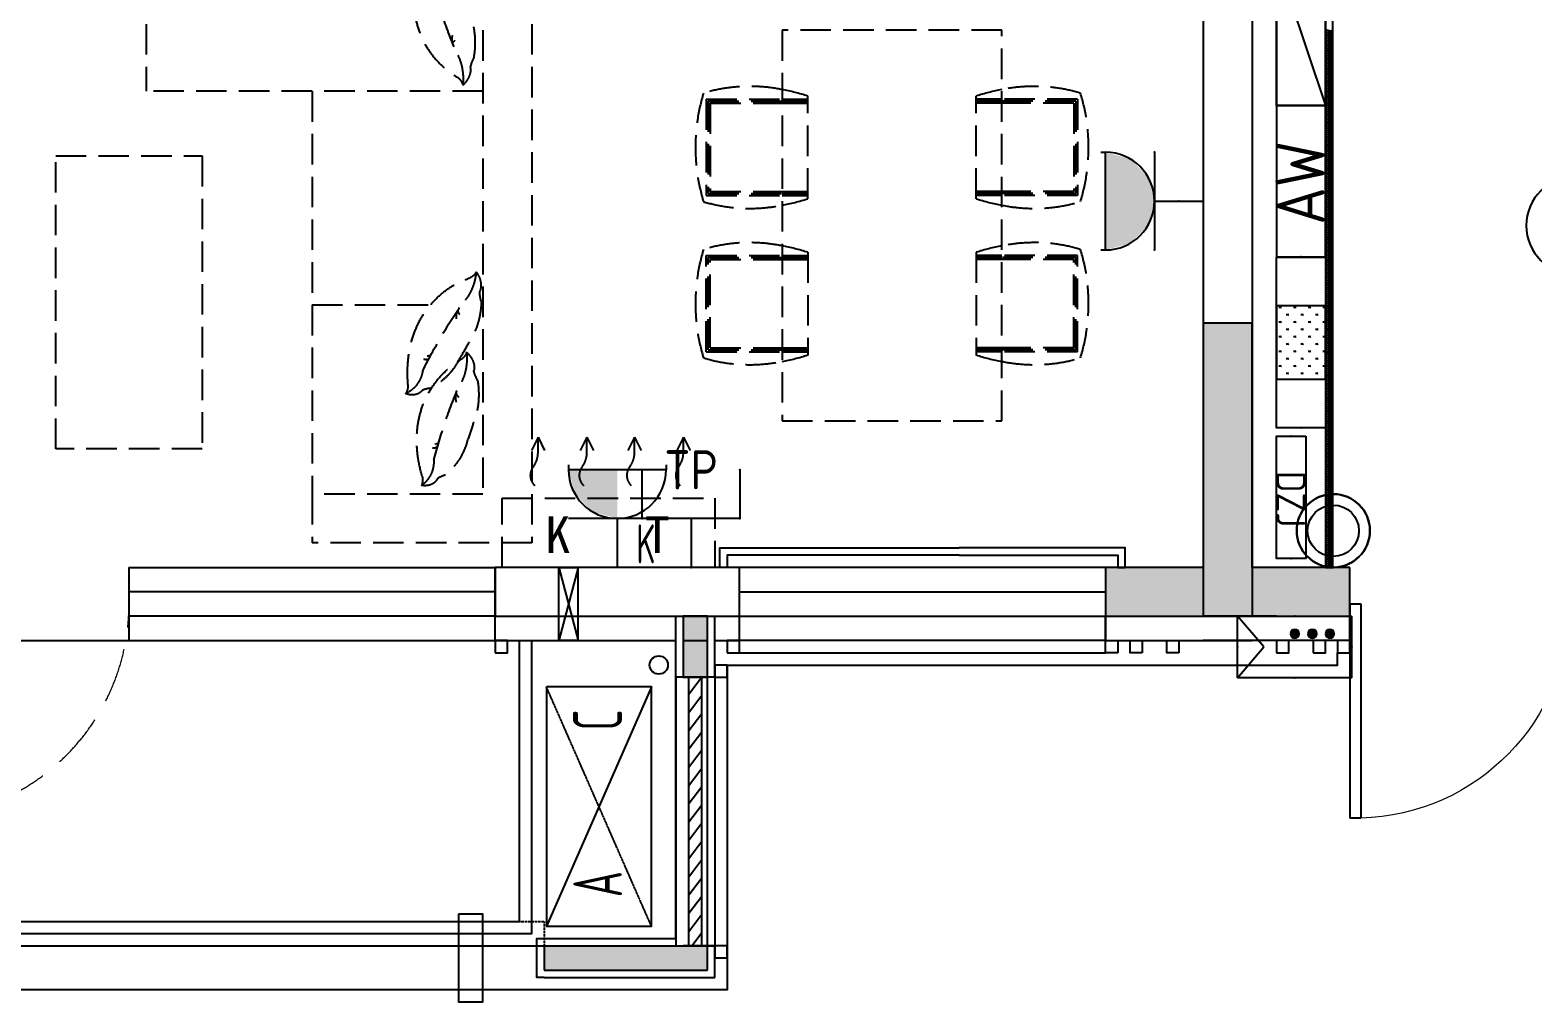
# Model space of a CAD drawing. Header units: millimetres. Extents: x -28014 to 297841, y -81741 to 47579.
# Drawn here: x 86278 to 92433, y 3152 to 7132 of the extents above; entities that cross this region are included whole.
import ezdxf
from ezdxf.enums import TextEntityAlignment as Align

# ---------------------------------------------------------------- set-up
doc = ezdxf.new("R2010")
doc.units = ezdxf.units.MM
doc.header["$MEASUREMENT"] = 0
doc.set_wipeout_variables(frame=1)
doc.linetypes.add('__DASH', pattern=[0.35, 0.25, -0.1])
doc.linetypes.add('DASH', pattern=[0.35, 0.25, -0.1])
for name, color, linetype in [('A-墙体-面层', 6, 'Continuous'), ('A-屋面-雨水管', 132, 'Continuous'), ('A-注释-填充', 8, 'Continuous'), ('A-电气-洞口', 171, 'Continuous'), ('A-立面-填充1', 8, 'Continuous'), ('A-结构-墙体', 171, 'Continuous'), ('A-给排水-设备', 132, 'Continuous'), ('AR9-剪力墙（柱）填充', 250, 'Continuous'), ('AR9-剪力墙（柱）线', 6, 'Continuous'), ('AR9-墙线', 160, 'Continuous'), ('AR9-建筑幕墙（窗）', 12, 'Continuous'), ('AR9-阳台栏杆（天花隐）', 12, 'Continuous'), ('C-sheet(通用-图框)', 7, 'Continuous'), ('EM-强电图标', 14, 'Continuous'), ('EQUIP-插座', 4, 'Continuous'), ('EQUIP-照明', 3, 'Continuous'), ('EQUIP-通讯', 4, 'Continuous'), ('FC-平面高差线', 144, 'Continuous'), ('FF-活动家具', 51, 'Continuous'), ('FF-门', 20, 'Continuous'), ('RC-天花轮廓线', 30, 'Continuous'), ('SURFACE', 6, 'Continuous'), ('装饰', 152, 'Continuous')]:
    doc.layers.add(name, color=color, linetype=linetype)
doc.styles.add('_TCH_LABEL', font='COMPLEX', dxfattribs={"bigfont": 'GBCBIG'})
doc.styles.add('_TEL_ATTDEF', font='GBENOR', dxfattribs={"width": 0.8, "height": 3, "bigfont": 'GBCBIG'})
doc.styles.add('_TEL_DIM', font='', dxfattribs={"width": 0.8, "height": 3.5})
doc.styles.add('DADRI-HZ', font='hzs.shx', dxfattribs={"width": 0.7, "bigfont": 'hztxt.shx'})
doc.styles.add('HZTXT', font='romans.shx', dxfattribs={"width": 0.8, "height": 750, "bigfont": 'hztxt.shx'})
doc.styles.get("Standard").update_dxf_attribs({"font": 'arial.ttf'})
doc.styles.add('文字标注', font='')
doc.styles.get('_TEL_DIM').set_extended_font_data('SimSun')
doc.styles.get('文字标注').set_extended_font_data('SimSun')

# ---------------------------------------------------------------- blocks, each defined once
blk = doc.blocks.new('nfdgfxb')
at = {"layer": 'AR9-墙线', "ltscale": 0.5}
blk.add_lwpolyline([(34, 300), (114, 300), (34, 0), (114, 0), (114, 300), (34, 300), (114, 0), (34, 0), (34, 300)], dxfattribs=at)
blk = doc.blocks.new('kt')
at = {"linetype": 'DASH', "ltscale": 500}
for p, q in [((632478.4, 107205.6), (632451.2, 107259.3)), ((632478.4, 107262.9), (632478.4, 107205.6)), ((632478.4, 107205.6), (632505.5, 107259.3)), ((632678.6, 107205.6), (632651.4, 107259.3)), ((632678.6, 107262.9), (632678.6, 107205.6)), ((632678.6, 107205.6), (632705.8, 107259.3)), ((632873.5, 107205.6), (632846.3, 107259.3)), ((632873.5, 107262.9), (632873.5, 107205.6)), ((632873.5, 107205.6), (632900.7, 107259.3)), ((633073.8, 107205.6), (633046.7, 107259.3)), ((633073.8, 107262.9), (633073.8, 107205.6)), ((633073.8, 107205.6), (633101, 107259.3))]:
    blk.add_line(p, q, dxfattribs=at)
blk.add_lwpolyline([(633221.1, 107455.2), (632349.1, 107455.2), (632349.1, 107738.2), (633221.1, 107738.2)], close=True, dxfattribs=at)
for centre, radius, start, end in [((632453.1, 107361.6), 56.8, 320.2307, 47.1069), ((632653.4, 107361.6), 56.8, 320.2307, 47.1069), ((632848.3, 107361.6), 56.8, 320.2307, 47.1069), ((633048.6, 107361.6), 56.8, 320.2307, 47.1069), ((632577.5, 107267.5), 99.3, 144.40561, 182.66529), ((632777.8, 107267.5), 99.3, 144.40561, 182.66529), ((632972.7, 107267.5), 99.3, 144.40561, 182.66529), ((633173, 107267.5), 99.3, 144.40561, 182.66529)]:
    blk.add_arc(centre, radius, start, end, dxfattribs=at)
at = {"linetype": 'DASH', "ltscale": 500, "insert": (633044, 107679.8), "char_height": 150, "attachment_point": 7, "rotation": 180, "style": '文字标注'}
blk.add_mtext('K   T', dxfattribs=at)
blk = doc.blocks.new('餐桌组合11600')
at = {"layer": 'FF-活动家具', "linetype": '__DASH', "ltscale": 500}
for p, q in [((282.8, 310.4), (282.8, 0)), ((282.8, 310.4), (677.2, 310.4)), ((677.2, 310.4), (677.2, 0)), ((922.8, 310.4), (922.8, 0)), ((1317.2, 310.4), (922.8, 310.4)), ((1317.2, 310.4), (1317.2, 0)), ((290.9, 302.3), (290.9, 0)), ((290.9, 302.3), (669.1, 302.3)), ((299, 294.2), (299, 0)), ((299, 294.2), (661, 294.2)), ((661, 294.2), (661, 0)), ((669.1, 302.3), (669.1, 0)), ((930.9, 302.3), (930.9, 0)), ((1309.1, 302.3), (930.9, 302.3)), ((939, 294.2), (939, 0)), ((1301, 294.2), (939, 294.2)), ((1301, 294.2), (1301, 0)), ((1309.1, 302.3), (1309.1, 0)), ((282.8, 0), (282.8, -105)), ((290.9, 0), (290.9, -105)), ((299, 0), (299, -105)), ((661, 0), (661, -105)), ((669.1, 0), (669.1, -105)), ((677.2, 0), (677.2, -105)), ((922.8, 0), (922.8, -105)), ((930.9, 0), (930.9, -105)), ((939, 0), (939, -105)), ((1301, 0), (1301, -105)), ((1309.1, 0), (1309.1, -105)), ((1317.2, 0), (1317.2, -105)), ((690.3, -105), (269.7, -105)), ((909.7, -105), (1330.3, -105)), ((690.3, -795), (269.7, -795)), ((282.8, -900), (282.8, -795)), ((290.9, -900), (290.9, -795)), ((299, -900), (299, -795)), ((661, -900), (661, -795)), ((669.1, -900), (669.1, -795)), ((677.2, -900), (677.2, -795)), ((909.7, -795), (1330.3, -795)), ((922.8, -900), (922.8, -795)), ((930.9, -900), (930.9, -795)), ((939, -900), (939, -795)), ((1301, -900), (1301, -795)), ((1309.1, -900), (1309.1, -795)), ((1317.2, -900), (1317.2, -795)), ((282.8, -1210.4), (282.8, -900)), ((290.9, -1202.3), (290.9, -900)), ((299, -1194.2), (299, -900)), ((661, -1194.2), (661, -900)), ((669.1, -1202.3), (669.1, -900)), ((677.2, -1210.4), (677.2, -900)), ((922.8, -1210.4), (922.8, -900)), ((930.9, -1202.3), (930.9, -900)), ((939, -1194.2), (939, -900)), ((1301, -1194.2), (1301, -900)), ((1309.1, -1202.3), (1309.1, -900)), ((1317.2, -1210.4), (1317.2, -900)), ((282.8, -1210.4), (677.2, -1210.4)), ((290.9, -1202.3), (669.1, -1202.3)), ((299, -1194.2), (661, -1194.2)), ((1317.2, -1210.4), (922.8, -1210.4)), ((1309.1, -1202.3), (930.9, -1202.3)), ((1301, -1194.2), (939, -1194.2))]:
    blk.add_line(p, q, dxfattribs=at)
blk.add_lwpolyline([(0, -900), (1600, -900), (1600, 0), (0, 0)], close=True, dxfattribs=at)
for centre, radius, start, end in [((889.9, 132.6), 659.9, 163.32114, 191.58921), ((480, -408.1), 763.2, 73.06972, 106.93028), ((70.1, 132.6), 659.9, 348.41079, 16.67886), ((1529.9, 132.6), 659.9, 163.32114, 191.58921), ((1120, -408.1), 763.2, 73.06972, 106.93028), ((710.1, 132.6), 659.9, 348.41079, 16.67886), ((1061.1, 148.9), 831.1, 190.32403, 197.7898), ((-101.1, 148.9), 831.1, 342.2102, 349.67597), ((1701.1, 148.9), 831.1, 190.32403, 197.7898), ((538.9, 148.9), 831.1, 342.2102, 349.67597), ((1061.1, -1048.9), 831.1, 162.2102, 169.67597), ((-101.1, -1048.9), 831.1, 10.32403, 17.7898), ((1701.1, -1048.9), 831.1, 162.2102, 169.67597), ((538.9, -1048.9), 831.1, 10.32403, 17.7898), ((889.9, -1032.6), 659.9, 168.41079, 196.67886), ((70.1, -1032.6), 659.9, 343.32114, 11.58921), ((1529.9, -1032.6), 659.9, 168.41079, 196.67886), ((710.1, -1032.6), 659.9, 343.32114, 11.58921), ((480, -491.9), 763.2, 253.06972, 286.93028), ((1120, -491.9), 763.2, 253.06972, 286.93028)]:
    blk.add_arc(centre, radius, start, end, dxfattribs=at)
blk = doc.blocks.new('L沙发2650')
at = {"layer": 'FF-活动家具', "linetype": '__DASH', "ltscale": 500}
for p, q in [((0, 2650), (0, 0)), ((0, 2650), (870, 2650)), ((870, 2650), (1580, 2650)), ((900, 2650), (900, 2450)), ((1580, 2650), (1580, 1850)), ((200, 2450), (900, 2450)), ((200, 2450), (200, 200)), ((200, 1850), (900, 1850)), ((900, 1850), (1580, 1850)), ((900, 1850), (900, 200)), ((900, 975), (415.5, 975)), ((200, 200), (900, 200)), ((900, 200), (900, 0)), ((0, 0), (900, 0))]:
    blk.add_line(p, q, dxfattribs=at)
at = {"layer": 'FF-活动家具', "linetype": '__DASH', "ltscale": 500, "extrusion": (0, 0, -1)}
for centre, major_axis, start_param, end_param in [((475.2, 2351.9), (-70.3, 49.2), -0.150831, 0.979679), ((475.2, 2351.9), (-70.3, 49.2), -0.150831, 0.979679), ((618.2, 2266.5), (-180.9, 126.6), -0.490371, 0.250353), ((618.2, 2266.5), (-180.9, 126.6), -0.490371, 0.250353), ((551.4, 2375.7), (-80.2, 56.1), -0.678882, -0.164651), ((551.4, 2375.7), (-80.2, 56.1), -0.678882, -0.164651), ((735.7, 2032.2), (-417.7, 292.3), -0.26771, 0.196309), ((735.7, 2032.2), (-417.7, 292.3), -0.26771, 0.196309), ((-142, 2402.6), (-559.3, 391.4), 2.408554, 3.455752), ((-142, 2402.6), (-559.3, 391.4), 2.408554, 3.455752), ((296.7, 2497.8), (-122.7, 85.8), 3.389375, 3.703714), ((296.7, 2497.8), (-122.7, 85.8), 3.389375, 3.703714), ((-3255.5, 3958.4), (-3347.5, 2342.5), 2.882237, 2.987316), ((-3255.5, 3958.4), (-3347.5, 2342.5), 2.882237, 2.987316), ((1108.5, 1786.5), (-778.4, 544.7), -0.258135, -0.160744), ((1108.5, 1786.5), (-778.4, 544.7), -0.258135, -0.160744), ((699.8, 1925.9), (-417.7, 292.3), -0.615188, -0.151169), ((699.8, 1925.9), (-417.7, 292.3), -0.615188, -0.151169), ((116.6, 1963.8), (-122.7, 85.8), 2.160593, 2.474931), ((116.6, 1963.8), (-122.7, 85.8), 2.160593, 2.474931), ((610.9, 1814.2), (-295, 206.4), -0.559943, -0.019248), ((610.9, 1814.2), (-295, 206.4), -0.559943, -0.019248), ((328.7, 1917.3), (-70.3, 49.2), -1.398558, -0.268048), ((328.7, 1917.3), (-70.3, 49.2), -1.398558, -0.268048), ((369.4, 1835.9), (-80.2, 56.1), -0.254228, 0.260003), ((369.4, 1835.9), (-80.2, 56.1), -0.254228, 0.260003), ((285.2, 946.3), (14.1, 14.9), 0.590754, 1.564635), ((285.2, 946.3), (14.1, 14.9), 0.590754, 1.564635), ((232.3, 898.1), (62.2, 65.5), 0.182406, 0.714671), ((232.3, 898.1), (62.2, 65.5), 0.182406, 0.714671), ((442.8, 812.6), (36, 37.8), 2.537971, 2.960057), ((442.8, 812.6), (36, 37.8), 2.537971, 2.960057), ((442.2, 780.3), (22.2, 23.4), 2.199169, 3.345275), ((442.2, 780.3), (22.2, 23.4), 2.199169, 3.345275), ((291, 609.7), (16.8, 11.7), 0.590754, 1.564635), ((291, 609.7), (16.8, 11.7), 0.590754, 1.564635), ((229.5, 573), (74, 51.8), 0.182406, 0.714671), ((229.5, 573), (74, 51.8), 0.182406, 0.714671), ((418.9, 447.3), (42.8, 29.9), 2.537971, 2.960057), ((418.9, 447.3), (42.8, 29.9), 2.537971, 2.960057), ((411.8, 415.8), (26.4, 18.5), 2.199169, 3.345275), ((411.8, 415.8), (26.4, 18.5), 2.199169, 3.345275)]:
    blk.add_ellipse(centre, major_axis=major_axis, ratio=0.724638, start_param=start_param, end_param=end_param, dxfattribs=at)
at = {"layer": 'FF-活动家具', "linetype": '__DASH', "ltscale": 500}
for centre, major_axis, start_param, end_param in [((432.9, 2209.7), (-42.8, 29.9), -0.603621, -0.181536), ((432.9, 2209.7), (-42.8, 29.9), -0.603621, -0.181536), ((425.8, 2241.2), (-26.4, 18.5), -0.942424, 0.203683), ((425.8, 2241.2), (-26.4, 18.5), -0.942424, 0.203683), ((305, 2047.4), (-16.8, 11.7), 3.732346, 4.706228), ((305, 2047.4), (-16.8, 11.7), 3.732346, 4.706228), ((243.5, 2084), (-74, 51.8), 3.323999, 3.856263), ((243.5, 2084), (-74, 51.8), 3.323999, 3.856263), ((282.6, 1078.4), (59.1, 62.2), 1.743034, 2.873545), ((282.6, 1078.4), (59.1, 62.2), 1.743034, 2.873545), ((538.7, 1235.6), (248, 261), 2.58165, 3.122344), ((306.2, 1166.3), (67.4, 71), 2.887364, 3.401596), ((538.7, 1235.6), (248, 261), 2.58165, 3.122344), ((306.2, 1166.3), (67.4, 71), 2.887364, 3.401596), ((-82.2, 509.3), (470.3, 494.8), -0.733038, 0.314159), ((-82.2, 509.3), (470.3, 494.8), -0.733038, 0.314159), ((84, 990.8), (103.1, 108.5), -0.981, -0.666662), ((84, 990.8), (103.1, 108.5), -0.981, -0.666662), ((648, 1143.9), (351.2, 369.5), 2.526405, 2.990423), ((648, 1143.9), (351.2, 369.5), 2.526405, 2.990423), ((-2823.9, -1634.8), (2814.6, 2961.5), -0.259356, -0.154277), ((-2823.9, -1634.8), (2814.6, 2961.5), -0.259356, -0.154277), ((1020.7, 1361.7), (654.5, 688.7), 2.883458, 2.980848), ((1020.7, 1361.7), (654.5, 688.7), 2.883458, 2.980848), ((314.7, 739.7), (70.3, 49.2), 1.743034, 2.873545), ((314.7, 739.7), (70.3, 49.2), 1.743034, 2.873545), ((597, 842.8), (295, 206.4), 2.58165, 3.122344), ((597, 842.8), (295, 206.4), 2.58165, 3.122344), ((355.4, 821.1), (80.2, 56.1), 2.887364, 3.401596), ((355.4, 821.1), (80.2, 56.1), 2.887364, 3.401596), ((-156, 254.5), (559.3, 391.4), -0.733038, 0.314159), ((-156, 254.5), (559.3, 391.4), -0.733038, 0.314159), ((704.3, 1046.9), (351.2, 369.5), 2.873883, 3.337901), ((704.3, 1046.9), (351.2, 369.5), 2.873883, 3.337901), ((102.6, 693.3), (122.7, 85.8), -0.981, -0.666662), ((102.6, 693.3), (122.7, 85.8), -0.981, -0.666662), ((635.7, 793.9), (152.1, 160), 2.651222, 3.391946), ((635.7, 793.9), (152.1, 160), 2.651222, 3.391946), ((685.9, 731.2), (417.7, 292.3), 2.526405, 2.990423), ((685.9, 731.2), (417.7, 292.3), 2.526405, 2.990423), ((-3269.4, -1301.4), (3347.5, 2342.5), -0.259356, -0.154277), ((-3269.4, -1301.4), (3347.5, 2342.5), -0.259356, -0.154277), ((366.7, 503.2), (103.1, 108.5), 0.247782, 0.562121), ((366.7, 503.2), (103.1, 108.5), 0.247782, 0.562121), ((512.6, 681.7), (59.1, 62.2), 2.990762, 4.121272), ((512.6, 681.7), (59.1, 62.2), 2.990762, 4.121272), ((592, 673.5), (67.4, 71), 2.46271, 2.976942), ((592, 673.5), (67.4, 71), 2.46271, 2.976942), ((1094.5, 870.5), (778.4, 544.7), 2.883458, 2.980848), ((1094.5, 870.5), (778.4, 544.7), 2.883458, 2.980848), ((721.7, 624.9), (417.7, 292.3), 2.873883, 3.337901), ((721.7, 624.9), (417.7, 292.3), 2.873883, 3.337901), ((604.2, 390.6), (180.9, 126.6), 2.651222, 3.391946), ((604.2, 390.6), (180.9, 126.6), 2.651222, 3.391946), ((282.8, 159.2), (122.7, 85.8), 0.247782, 0.562121), ((282.8, 159.2), (122.7, 85.8), 0.247782, 0.562121), ((461.2, 305.2), (70.3, 49.2), 2.990762, 4.121272), ((461.2, 305.2), (70.3, 49.2), 2.990762, 4.121272), ((537.4, 281.3), (80.2, 56.1), 2.46271, 2.976942), ((537.4, 281.3), (80.2, 56.1), 2.46271, 2.976942)]:
    blk.add_ellipse(centre, major_axis=major_axis, ratio=0.724638, start_param=start_param, end_param=end_param, dxfattribs=at)
blk = doc.blocks.new('1200长茶几')
at = {"layer": 'FF-活动家具', "linetype": '__DASH', "ltscale": 500}
blk.add_lwpolyline([(0, -600), (1200, -600), (1200, 0), (0, 0)], close=True, dxfattribs=at)
blk = doc.blocks.new('双机上下布置')
blk.add_lwpolyline([(980, 0), (0, 0), (0, -430), (980, -430)], close=True)
at = {"linetype": 'DASH', "ltscale": 0.5}
blk.add_lwpolyline([(0, -430), (980, 0)], dxfattribs=at)
blk.add_lwpolyline([(980, -430), (0, 0)])
at = {"style": 'DADRI-HZ', "width": 0.7}
for s, p in [('A', (118.8, -309.1)), ('C', (801.7, -309.1))]:
    blk.add_text(s, height=200, dxfattribs=at).set_placement(p)
blk = doc.blocks.new('$WINLIB2D$00000001')
at = {"color": 0}
for points in [[(-0.5, 0.5), (-0.5, -0.5)], [(-0.5, 0.5), (0.5, 0.5)], [(0.5, -0.5), (0.5, 0.5)], [(0.5, 0.1667), (-0.5, 0.1667)], [(0.5, -0.1667), (-0.5, -0.1667)], [(-0.5, -0.5), (0.5, -0.5)]]:
    blk.add_lwpolyline(points, dxfattribs=at)
blk = doc.blocks.new('$DorLib2D$00000001')
for p, q in [((0.45, 0.975), (0.5, 0.975)), ((0.45, 0), (0.45, 0.975)), ((0.5, 0), (0.5, 0.975)), ((0.5, 0), (0.45, 0))]:
    blk.add_line(p, q)
at = {"color": 8, "linetype": '__DASH', "lineweight": 13}
blk.add_arc((0.475, 0), 0.975, 91.46928, 180, dxfattribs=at)
blk = doc.blocks.new('$WINLIB2D$00000039')
at = {"color": 0}
for points in [[(-0.5, 0.5), (-0.5, -0.5)], [(0.5, 0.5), (-0.5, 0.5)], [(0.5, -0.5), (0.5, 0.5)], [(-0.5, 0.1667), (0.5, 0.1667)], [(-0.3839, -0.1667), (-0.448, 0.1667)], [(-0.3159, -0.1667), (-0.38, 0.1667)], [(-0.2479, -0.1667), (-0.312, 0.1667)], [(-0.1799, -0.1667), (-0.244, 0.1667)], [(-0.1119, -0.1667), (-0.176, 0.1667)], [(-0.0439, -0.1667), (-0.108, 0.1667)], [(0.0241, -0.1667), (-0.04, 0.1667)], [(0.0921, -0.1667), (0.028, 0.1667)], [(0.16, -0.1667), (0.0959, 0.1667)], [(0.228, -0.1667), (0.1639, 0.1667)], [(0.296, -0.1667), (0.2319, 0.1667)], [(0.364, -0.1667), (0.2999, 0.1667)], [(0.432, -0.1667), (0.3679, 0.1667)], [(0.5, -0.1667), (0.4359, 0.1667)], [(-0.4519, -0.1667), (-0.5, 0.0836)], [(-0.5, -0.1667), (0.5, -0.1667)], [(0.5, -0.5), (-0.5, -0.5)]]:
    blk.add_lwpolyline(points, dxfattribs=at)
blk = doc.blocks.new('$DorLib2D$00000002')
for p, q in [((-0.5, 0), (-0.5, 0.4875)), ((-0.475, 0.4875), (-0.5, 0.4875)), ((-0.475, 0), (-0.475, 0.4875)), ((0.475, 0), (0.475, 0.4875)), ((0.475, 0.4875), (0.5, 0.4875)), ((0.5, 0), (0.5, 0.4875)), ((-0.5, 0), (-0.475, 0)), ((0.5, 0), (0.475, 0))]:
    blk.add_line(p, q)
at = {"lineweight": 13}
for centre, start, end in [((-0.4875, 0), 0, 88.5307), ((0.4875, 0), 91.4693, 180)]:
    blk.add_arc(centre, 0.4875, start, end, dxfattribs=at)
blk = doc.blocks.new('$LinePat$岩棉板')
at = {"color": 0}
for p, q in [((0, -17), (12, -67)), ((12, -67), (24, -17))]:
    blk.add_line(p, q, dxfattribs=at)
for centre, start, end in [((12, -17), 0, 180), ((0, -67), 270, 0), ((24, -67), 180, 270)]:
    blk.add_arc(centre, 12, start, end, dxfattribs=at)
at = {"layer": 'Defpoints'}
blk.add_point((0, 0), dxfattribs=at)
at = {"layer": 'Defpoints', "color": 0}
blk.add_point((24, -84), dxfattribs=at)
blk = doc.blocks.new('zz7')
at = {"layer": 'AR9-剪力墙（柱）填充'}
blk.add_hatch(color=256, dxfattribs=at).paths.add_polyline_path([(8050, -7800), (8050, -7600), (7650, -7600), (7650, -6600), (7450, -6600), (7450, -7600), (7050, -7600), (7050, -7800)])
at = {"layer": 'AR9-剪力墙（柱）线'}
for p, q in [((7650, -6600), (7450, -6600)), ((7450, -6600), (7450, -7600)), ((7650, -7600), (7650, -6600)), ((7450, -7600), (7050, -7600)), ((7050, -7600), (7050, -7800)), ((8050, -7600), (7650, -7600)), ((8050, -7800), (8050, -7600)), ((7050, -7800), (8050, -7800))]:
    blk.add_line(p, q, dxfattribs=at)
blk = doc.blocks.new('$equip_U$00000266(PC214董文军)')
h = blk.add_hatch()
h.set_pattern_fill('林区', color=8, scale=0.025)
h.set_pattern_definition([(270, (-167.83875, -157.745), (0.075, -0.075), [0.0225, -0.1275]), (225, (-167.83875, -157.745), (-2e-17, -0.15), [0.0075, -0.098566015]), (315, (-167.83875, -157.745), (0.15, -3e-17), [0.0075, -0.098566015])])
h.paths.add_polyline_path([(0.375, 0.5), (-0.375, 0.5), (-0.375, 0), (0.375, 0)])
at = {"linetype": 'ByBlock'}
blk.add_lwpolyline([(-0.875, 0.5), (0.875, 0.5), (0.875, 0), (-0.875, 0), (-0.875, 0.5)], dxfattribs=at)
blk.add_lwpolyline([(0.375, 0.5), (-0.375, 0.5), (-0.375, 0), (0.375, 0)], close=True, dxfattribs=at)
for p in [(0, 0.5), (-0.875, 0.25), (0.875, 0.25), (0, 0)]:
    blk.add_point(p)
at = {"color": 7, "style": '_TEL_DIM', "flags": 1}
for tag in ['A', 'REMARK']:
    blk.add_attdef(tag, text='', height=0.000025, dxfattribs=at).set_placement((0, 0), align=Align.MIDDLE_CENTER)
blk = doc.blocks.new('$equip_U$00000233(PC214董文军)')
blk.add_lwpolyline([(-0.775, 0.5), (-0.775, 0), (0.775, 0), (0.775, 0.5), (-0.775, 0.5), (-0.775, 0)])
for p in [(0, 0.5), (-0.775, 0.25), (0.775, 0.25), (0, 0)]:
    blk.add_point(p)
at = {"color": 0, "style": '_TEL_DIM'}
blk.add_attdef('AW', text='', height=0.5, dxfattribs=at).set_placement((0.018, 0.242), align=Align.MIDDLE_CENTER)
at = {"color": 7, "style": '_TEL_DIM', "flags": 1}
for tag in ['A', 'REMARK']:
    blk.add_attdef(tag, text='', height=0.000025, dxfattribs=at).set_placement((0, 0), align=Align.MIDDLE_CENTER)
at = {"color": 7, "style": '_TEL_DIM'}
blk.add_attdef('$TEXT$', text='', height=0.000025, dxfattribs=at).set_placement((0, 0), align=Align.MIDDLE_CENTER)
blk = doc.blocks.new('$equip_U$00000220(PC214董文军)')
blk.add_line((-0.75, 0), (0.75, 0.5))
blk.add_lwpolyline([(-0.75, 0.5), (0.75, 0.5), (0.75, 0), (-0.75, 0)], close=True)
blk.add_lwpolyline([(-0.75, 0.5), (-0.75, 0), (0.75, 0), (0.75, 0.5), (-0.75, 0.5), (-0.75, 0)])
for p in [(0, 0.5), (-0.75, 0.25), (0.75, 0.25), (0, 0)]:
    blk.add_point(p)
at = {"color": 7, "style": '_TEL_DIM', "flags": 1}
for tag in ['A', 'REMARK']:
    blk.add_attdef(tag, text='', height=0.000025, dxfattribs=at).set_placement((0, 0), align=Align.MIDDLE_CENTER)
blk = doc.blocks.new('$equip_U$00000242(PC214董文军)')
blk.add_lwpolyline([(-0.625, 0.3), (0.625, 0.3), (0.625, 0), (-0.625, 0)], close=True)
for p in [(0, 0.3), (-0.625, 0.15), (0, 0), (0.625, 0.15)]:
    blk.add_point(p)
at = {"color": 0, "style": '_TEL_DIM'}
blk.add_attdef('DZJ', text='', height=0.3, dxfattribs=at).set_placement((0.019, 0.148), align=Align.MIDDLE_CENTER)
at = {"color": 7, "style": '_TEL_DIM', "flags": 1}
for tag in ['REMARK', 'REMARK', 'A', 'REMARK']:
    blk.add_attdef(tag, text='', height=0.000025, dxfattribs=at).set_placement((0, 0), align=Align.MIDDLE_CENTER)
at = {"color": 7, "style": '_TEL_DIM'}
blk.add_attdef('$TEXT$', text='', height=0.000025, dxfattribs=at).set_placement((0, 0), align=Align.MIDDLE_CENTER)
blk = doc.blocks.new('gfthy')
at = {"layer": 'A-电气-洞口', "xscale": 400, "yscale": 400, "zscale": 400, "rotation": 270}
for name, p in [('$equip_U$00000220(PC214董文军)', (-725, -808.3)), ('$equip_U$00000266(PC214董文军)', (-724.9, -2079))]:
    blk.add_blockref(name, p, dxfattribs=at)
at = {"layer": 'A-电气-洞口'}
ref = blk.add_blockref('$equip_U$00000233(PC214董文军)', (-725, -1418), dxfattribs=dict(at, xscale=400, yscale=400, zscale=400, rotation=270))
ref.add_attrib('AW', 'AW', dxfattribs={"layer": '0', "color": 0, "height": 200, "rotation": 90, "style": '_TEL_ATTDEF'}).set_placement((-628.3, -1425), align=Align.MIDDLE_CENTER)
ref.add_attrib('$TEXT$', 'REMARK', dxfattribs={"layer": '0', "color": 7, "height": 0.01, "rotation": 90, "style": '_TEL_ATTDEF'}).set_placement((-725, -1418), align=Align.MIDDLE_CENTER)
ref = blk.add_blockref('$equip_U$00000242(PC214董文军)', (-725, -2713.2), dxfattribs=dict(at, xscale=400, yscale=400, zscale=400, rotation=270))
ref.add_attrib('DZJ', 'DZJ', dxfattribs={"layer": '0', "color": 0, "height": 120, "rotation": 270, "style": '_TEL_ATTDEF'}).set_placement((-665.9, -2720.8), align=Align.MIDDLE_CENTER)
ref.add_attrib('$TEXT$', 'REMARK', dxfattribs={"layer": '0', "color": 7, "height": 0.01, "rotation": 270, "style": '_TEL_ATTDEF'}).set_placement((-725, -2713.2), align=Align.MIDDLE_CENTER)
blk = doc.blocks.new('$equip$00001147')
blk.add_circle((0, 0), 0.5)
at = {"flags": 9}
blk.add_attdef('A', (0, 0), '', height=0.00002, dxfattribs=at)
blk = doc.blocks.new('awrawraw')
at = {"layer": 'EQUIP-照明', "xscale": -400, "yscale": 400, "zscale": 400}
blk.add_blockref('$equip$00001147', (559843.4, 66810.7), dxfattribs=at)
blk = doc.blocks.new('A$Cab11e3a1')
at = {"layer": 'EQUIP-照明'}
blk.add_blockref('awrawraw', (-563821, -65410.7), dxfattribs=at)
blk = doc.blocks.new('$equip_U$00000182(PC214董文军)')
for p, q in [((-0.5, 1.05), (-0.5, 1)), ((-0.5, 1), (0.5, 1)), ((0.5, 1.05), (0.5, 1)), ((0.5, 0.5), (-0.5, 0.5)), ((0, 0.5), (0, 0))]:
    blk.add_line(p, q)
blk.add_arc((0, 1), 0.5, 180, 0)
for p in [(-0.5, 0.5), (0.5, 0.5), (0, 0.25), (0, 0)]:
    blk.add_point(p)
for points in [[(0.433, 0.75), (-0.433, 0.75), (0.5, 1), (-0.5, 1)], [(0.25, 0.567), (-0.25, 0.567), (0.433, 0.75), (-0.433, 0.75)], [(0, 0.5), (0, 0.5), (0.25, 0.567), (-0.25, 0.567)]]:
    blk.add_solid(points)
at = {"color": 7, "flags": 1}
for tag in ['A', 'REMARK']:
    blk.add_attdef(tag, text='', height=0.00002, dxfattribs=at).set_placement((0, 0), align=Align.MIDDLE_CENTER)
blk = doc.blocks.new('$equip_U$00000132(PC214董文军)')
for p, q in [((-0.5, 1.05), (-0.5, 1)), ((0.5, 1), (-0.5, 1)), ((0.5, 1.05), (0.5, 1)), ((0.5, 0.5), (-0.5, 0.5)), ((0, 0.5), (0, 0))]:
    blk.add_line(p, q)
blk.add_arc((0, 1), 0.5, 180, 0)
for points in [[(0, 0.75), (-0.433, 0.75), (0, 1), (-0.5, 1)], [(0, 0.567), (-0.25, 0.567), (0, 0.75), (-0.433, 0.75)], [(0, 0.5), (0, 0.5), (0, 0.567), (-0.25, 0.567)]]:
    blk.add_solid(points)
at = {"color": 7, "style": '_TEL_DIM', "width": 0.7}
blk.add_attdef('$TEXT$', text='', height=0.4, dxfattribs=at).set_placement((0.293, 0.24), align=Align.MIDDLE_CENTER)
at = {"color": 7, "style": '_TEL_DIM', "flags": 1}
for tag in ['A', 'REMARK']:
    blk.add_attdef(tag, text='', height=0.00002, dxfattribs=at).set_placement((0, 0), align=Align.MIDDLE_CENTER)
blk = doc.blocks.new('dtyhdtyds')
at = {"layer": 'EQUIP-插座', "xscale": 400, "yscale": 400, "zscale": 400, "rotation": 90}
blk.add_blockref('$equip_U$00000182(PC214董文军)', (258629.1, 66910.7), dxfattribs=at)
at = {"layer": 'EQUIP-插座'}
ref = blk.add_blockref('$equip_U$00000132(PC214董文军)', (256229.1, 65410.7), dxfattribs=dict(at, xscale=400, yscale=400, zscale=400))
ref.add_attrib('$TEXT$', 'K', dxfattribs={"layer": '0', "color": 7, "height": 160, "style": '_TEL_ATTDEF', "width": 0.7}).set_placement((256346.2, 65506.7), align=Align.MIDDLE_CENTER)
blk = doc.blocks.new('A$C0f04074c')
at = {"layer": 'EQUIP-插座'}
blk.add_blockref('dtyhdtyds', (-264129.1, -65410.7), dxfattribs=at)
blk = doc.blocks.new('$equip$00001867')
for p, q in [((-0.5, 0.499), (-0.5, 0.999)), ((0.5, 0.999), (0.5, 0.499)), ((0.5, 0.499), (-0.5, 0.499)), ((0, 0.5), (0, 0))]:
    blk.add_line(p, q)
for p in [(-0.5, 0.999), (0.5, 0.999), (-0.5, 0.499), (0.5, 0.499), (0, 0)]:
    blk.add_point(p)
at = {"color": 7, "style": '_TEL_DIM'}
blk.add_attdef('$TEXT$', text='', height=0.4, dxfattribs=at).set_placement((0, 0.999), align=Align.MIDDLE_CENTER)
at = {"color": 7, "style": '_TEL_DIM', "flags": 1}
blk.add_attdef('A', text='', height=0.00002, dxfattribs=at).set_placement((0, 0), align=Align.MIDDLE_CENTER)
blk = doc.blocks.new('nfghf')
at = {"layer": 'EQUIP-通讯'}
ref = blk.add_blockref('$equip$00001867', (706069.3, 65410.7), dxfattribs=dict(at, xscale=400, yscale=400, zscale=400))
ref.add_attrib('$TEXT$', 'TP', dxfattribs={"layer": '0', "color": 7, "height": 160, "style": '_TEL_ATTDEF'}).set_placement((706069.3, 65810.3), align=Align.MIDDLE_CENTER)
blk = doc.blocks.new('$equip$00002506')
blk.add_lwpolyline([(-0.375, 0, 1), (0.375, 0, 1), (-0.375, 0, 0.961469)], format="xyb")
for radius in [0.375, 0.263]:
    blk.add_circle((0, 0), radius)
for p in [(0, 0.375), (-0.375, 0), (0.375, 0), (0, -0.375)]:
    blk.add_point(p)
at = {"color": 7, "style": '_TEL_DIM', "flags": 1}
blk.add_attdef('A', text='', height=0.00002, dxfattribs=at).set_placement((0, 0), align=Align.MIDDLE_CENTER)
blk = doc.blocks.new('$equip$00001400')
for p, q in [((-0.65, 0.7), (-0.35, 0.35)), ((-0.65, 0.7), (-0.65, 0)), ((0.65, 0.7), (-0.65, 0.7)), ((0.65, 0.7), (0.65, 0)), ((-0.35, 0.35), (-0.65, 0)), ((-0.65, 0), (0.65, 0))]:
    blk.add_line(p, q)
for centre in [(0, 0.2), (0.2, 0.2), (0.4, 0.2)]:
    blk.add_circle(centre, 0.05)
for p in [(0, 0.7), (-0.65, 0.35), (0.65, 0.35), (0, 0)]:
    blk.add_point(p)
for points in [[(-0.043, 0.225), (0.043, 0.225), (-0.05, 0.2), (0.05, 0.2)], [(-0.043, 0.175), (0.043, 0.175), (-0.05, 0.2), (0.05, 0.2)], [(-0.025, 0.243), (0.025, 0.243), (-0.043, 0.225), (0.043, 0.225)], [(-0.025, 0.157), (0.025, 0.157), (-0.043, 0.175), (0.043, 0.175)], [(0, 0.25), (0, 0.25), (-0.025, 0.243), (0.025, 0.243)], [(0.157, 0.225), (0.243, 0.225), (0.15, 0.2), (0.25, 0.2)], [(0.157, 0.175), (0.243, 0.175), (0.15, 0.2), (0.25, 0.2)], [(0.175, 0.243), (0.225, 0.243), (0.157, 0.225), (0.243, 0.225)], [(0.175, 0.157), (0.225, 0.157), (0.157, 0.175), (0.243, 0.175)], [(0.2, 0.25), (0.2, 0.25), (0.175, 0.243), (0.225, 0.243)], [(0.357, 0.225), (0.443, 0.225), (0.35, 0.2), (0.45, 0.2)], [(0.357, 0.175), (0.443, 0.175), (0.35, 0.2), (0.45, 0.2)], [(0.375, 0.243), (0.425, 0.243), (0.357, 0.225), (0.443, 0.225)], [(0.375, 0.157), (0.425, 0.157), (0.357, 0.175), (0.443, 0.175)], [(0.4, 0.25), (0.4, 0.25), (0.375, 0.243), (0.425, 0.243)], [(0, 0.15), (0, 0.15), (-0.025, 0.157), (0.025, 0.157)], [(0.2, 0.15), (0.2, 0.15), (0.175, 0.157), (0.225, 0.157)], [(0.4, 0.15), (0.4, 0.15), (0.375, 0.157), (0.425, 0.157)]]:
    blk.add_solid(points)
at = {"style": '_TCH_LABEL', "flags": 9}
blk.add_attdef('A', (0, 0), '', height=0.00002, dxfattribs=at)
blk = doc.blocks.new('$equip_U$00000082(陈巍)')
at = {"color": 1, "xscale": 1.02857142855646, "yscale": 1.02857142855646, "zscale": 1.02857142855646}
blk.add_blockref('$equip$00001400', (0.669, 0), dxfattribs=at)
at = {"color": 7, "style": 'HZTXT', "flags": 1}
blk.add_attdef('A', text='', height=0.0000286, dxfattribs=at).set_placement((0, 0), align=Align.MIDDLE_CENTER)
blk = doc.blocks.new('ata')
at = {"layer": 'EQUIP-照明', "xscale": 400, "yscale": 400, "zscale": 400, "rotation": 270}
blk.add_blockref('$equip$00002506', (708699.3, 65560.7), dxfattribs=at)
at = {"layer": 'EQUIP-照明', "color": 6, "xscale": -350, "yscale": 350, "zscale": 350, "rotation": 180}
blk.add_blockref('$equip_U$00000082(陈巍)', (708307.2, 65210.7), dxfattribs=at)
blk = doc.blocks.new('aswrarar')
at = {"layer": 'EQUIP-照明'}
blk.add_blockref('ata', (0, 0), dxfattribs=at)
at = {"layer": 'EQUIP-通讯'}
blk.add_blockref('nfghf', (0, 0), dxfattribs=at)
blk = doc.blocks.new('A$C4a50fd5a')
at = {"layer": 'C-sheet(通用-图框)'}
blk.add_blockref('aswrarar', (-717166.9, -64810.7), dxfattribs=at)

msp = doc.modelspace()

# ---------------------------------------------------------------- hatches: boundary and pattern name
at = {"layer": 'AR9-剪力墙（柱）填充'}
for points in [[(88383.221, 3281.506), (89053.221, 3281.506), (88953.221, 3381.506), (88383.221, 3381.506)], [(89053.221, 3281.506), (89053.221, 3381.506), (88953.221, 3381.506)]]:
    msp.add_hatch(color=256, dxfattribs=at).paths.add_polyline_path(points)

# ---------------------------------------------------------------- linework, layer by layer
at = {"layer": 'A-墙体-面层'}
for p, q in [((89083.221, 4481.506), (89053.221, 4481.506)), ((89083.221, 3381.506), (89053.221, 3381.506))]:
    msp.add_line(p, q, dxfattribs=at)
at = {"layer": 'A-墙体-面层', "ltscale": 0.01}
msp.add_lwpolyline([(91583.221, 4931.506), (91613.221, 4931.506), (91613.221, 7731.506)], dxfattribs=at)
at = {"layer": 'A-屋面-雨水管'}
msp.add_lwpolyline([(88033.221, 3511.506), (88033.221, 3151.506), (88133.221, 3151.506), (88133.221, 3511.506)], close=True, dxfattribs=at)
at = {"layer": 'A-结构-墙体', "linetype": '__DASH'}
msp.add_lwpolyline([(85383.221, 3481.506), (88383.221, 3481.506), (88383.221, 3381.506)], dxfattribs=at)
at = {"layer": 'A-给排水-设备'}
msp.add_circle((88853.221, 4531.506), 37.5, dxfattribs=at)
at = {"layer": 'AR9-剪力墙（柱）线'}
for p, q in [((89053.221, 4731.506), (88953.221, 4731.506)), ((88953.221, 4481.506), (89053.221, 4481.506)), ((88383.221, 3381.506), (88953.221, 3381.506)), ((88383.221, 3381.506), (88383.221, 3281.506)), ((89053.221, 3381.506), (88953.221, 3381.506)), ((89053.221, 3281.506), (89053.221, 3381.506)), ((88383.221, 3281.506), (89053.221, 3281.506))]:
    msp.add_line(p, q, dxfattribs=at)
at = {"layer": 'AR9-墙线'}
for p, q in [((91283.221, 7731.506), (91283.221, 4931.506)), ((91583.221, 7731.506), (91583.221, 4931.506)), ((91083.221, 7431.506), (91083.221, 4931.506)), ((91083.221, 7431.506), (91083.221, 4731.506)), ((91283.221, 7431.506), (91283.221, 4731.506)), ((91283.221, 7431.506), (91283.221, 4931.506)), ((89183.221, 4931.506), (88183.221, 4931.506)), ((88183.221, 4931.506), (88183.221, 4731.506)), ((89183.221, 4731.506), (89183.221, 4931.506)), ((91083.221, 4931.506), (90683.221, 4931.506)), ((90683.221, 4931.506), (90683.221, 4731.506)), ((91283.221, 4931.506), (91283.221, 4931.506)), ((91683.221, 4931.506), (91583.221, 4931.506)), ((91683.221, 4731.506), (91683.221, 4931.506)), ((88183.221, 4731.506), (89183.221, 4731.506)), ((90683.221, 4731.506), (91283.221, 4731.506)), ((91383.221, 4731.506), (91083.221, 4731.506)), ((91383.221, 4731.506), (91683.221, 4731.506))]:
    msp.add_line(p, q, dxfattribs=at)
at = {"layer": 'AR9-建筑幕墙（窗）'}
msp.add_line((89183.221, 4631.506), (89183.221, 4731.506), dxfattribs=at)
at = {"layer": 'AR9-阳台栏杆（天花隐）'}
for points in [[(90083.221, 4981.506), (89133.221, 4981.506), (89133.221, 4931.506), (89103.221, 4931.506), (89103.221, 5011.506), (90083.221, 5011.506)], [(90083.221, 4981.506), (90733.221, 4981.507), (90733.221, 4931.507), (90763.221, 4931.507), (90763.221, 5011.507), (90083.221, 5011.506)], [(85383.221, 3481.506), (88283.221, 3481.506), (88283.221, 4631.506)], [(85383.221, 3431.506), (88333.221, 3431.506), (88333.221, 4631.506)]]:
    msp.add_lwpolyline(points, dxfattribs=at)
at = {"layer": 'FC-平面高差线', "color": 144}
for p, q in [((88183.221, 4631.506), (88183.221, 4731.506)), ((85783.221, 4631.506), (86683.221, 4631.506)), ((88183.221, 4631.506), (89183.221, 4631.506)), ((88383.221, 3411.506), (88923.221, 3411.506)), ((89083.221, 3251.506), (89083.221, 3381.506)), ((88383.221, 3251.506), (89083.221, 3251.506))]:
    msp.add_line(p, q, dxfattribs=at)
for points in [[(85383.221, 3381.506), (89053.221, 3381.506), (89053.221, 4631.506)], [(89133.221, 4531.506), (91633.222, 4531.504), (91633.222, 4581.506)], [(89183.221, 4581.506), (90683.221, 4581.506)], [(89133.221, 4531.506), (89133.222, 3331.506), (89133.222, 3256.506), (89133.222, 3201.506), (85383.221, 3201.506)], [(88383.221, 3251.506), (88353.221, 3251.506), (88353.221, 3351.506), (88353.221, 3351.506), (88353.221, 3411.506), (88383.221, 3411.506)]]:
    msp.add_lwpolyline(points, dxfattribs=at)
at = {"layer": 'SURFACE'}
for p, q in [((90683.221, 4631.506), (90683.221, 4731.506)), ((91683.221, 4631.506), (91683.221, 4731.506)), ((90683.221, 4631.506), (91283.221, 4631.506)), ((91383.221, 4631.506), (91083.221, 4631.506)), ((91683.221, 4631.506), (91383.221, 4631.506))]:
    msp.add_line(p, q, dxfattribs=at)
at = {"layer": '装饰'}
for points in [[(88183.221, 4581.506), (88233.221, 4581.506), (88233.221, 4631.506), (88183.221, 4631.506)], [(89133.221, 4581.506), (89183.221, 4581.506), (89183.221, 4631.506), (89133.221, 4631.506)], [(90733.221, 4581.506), (90683.221, 4581.506), (90683.221, 4631.506), (90733.221, 4631.506)], [(90833.221, 4581.506), (90783.221, 4581.506), (90783.221, 4631.506), (90833.221, 4631.506)], [(90983.221, 4581.506), (90933.221, 4581.506), (90933.221, 4631.506), (90983.221, 4631.506)], [(91383.222, 4581.506), (91433.222, 4581.506), (91433.222, 4631.506), (91383.222, 4631.506)], [(91533.222, 4581.506), (91583.222, 4581.506), (91583.222, 4631.506), (91533.222, 4631.506)], [(91633.222, 4581.506), (91683.222, 4581.506), (91683.222, 4631.506), (91633.222, 4631.506)], [(89083.221, 4481.506), (89133.222, 4481.506), (89133.222, 4531.506), (89083.221, 4531.506)], [(89083.222, 3331.506), (89133.222, 3331.506), (89133.222, 3381.506), (89083.222, 3381.506)]]:
    msp.add_lwpolyline(points, close=True, dxfattribs=at)

# ---------------------------------------------------------------- block references
at = {"layer": 'A-注释-填充', "xscale": 0.3567787657405532, "yscale": 0.3565137037395431, "zscale": 0.3565137037395431, "rotation": 90.00000000144955}
for p in [(91583.221, 7123.555), (91583.221, 7114.992), (91583.221, 7106.43), (91583.221, 7097.867), (91583.221, 7089.304), (91583.221, 7080.742), (91583.221, 7072.179), (91583.221, 7063.616), (91583.221, 7055.054), (91583.221, 7046.491), (91583.221, 7037.928), (91583.221, 7029.366), (91583.221, 7020.803), (91583.221, 7012.24), (91583.221, 7003.677), (91583.221, 6995.115), (91583.221, 6986.552), (91583.221, 6977.989), (91583.221, 6969.427), (91583.221, 6960.864), (91583.221, 6952.301), (91583.221, 6943.739), (91583.221, 6935.176), (91583.221, 6926.613), (91583.221, 6918.051), (91583.221, 6909.488), (91583.221, 6900.925), (91583.221, 6892.362), (91583.221, 6883.8), (91583.221, 6875.237), (91583.221, 6866.674), (91583.221, 6858.112), (91583.221, 6849.549), (91583.221, 6840.986), (91583.221, 6832.424), (91583.221, 6823.861), (91583.221, 6815.298), (91583.221, 6806.736), (91583.221, 6798.173), (91583.221, 6789.61), (91583.221, 6781.047), (91583.221, 6772.485), (91583.221, 6763.922), (91583.221, 6755.359), (91583.221, 6746.797), (91583.221, 6738.234), (91583.221, 6729.671), (91583.221, 6721.109), (91583.221, 6712.546), (91583.221, 6703.983), (91583.221, 6695.421), (91583.221, 6686.858), (91583.221, 6678.295), (91583.221, 6669.733), (91583.221, 6661.17), (91583.221, 6652.607), (91583.221, 6644.044), (91583.221, 6635.482), (91583.221, 6626.919), (91583.221, 6618.356), (91583.221, 6609.794), (91583.221, 6601.231), (91583.221, 6592.668), (91583.221, 6584.106), (91583.221, 6575.543), (91583.221, 6566.98), (91583.221, 6558.418), (91583.221, 6549.855), (91583.221, 6541.292), (91583.221, 6532.729), (91583.221, 6524.167), (91583.221, 6515.604), (91583.221, 6507.041), (91583.221, 6498.479), (91583.221, 6489.916), (91583.221, 6481.353), (91583.221, 6472.791), (91583.221, 6464.228), (91583.221, 6455.665), (91583.221, 6447.103), (91583.221, 6438.54), (91583.221, 6429.977), (91583.221, 6421.414), (91583.221, 6412.852), (91583.221, 6404.289), (91583.221, 6395.726), (91583.221, 6387.164), (91583.221, 6378.601), (91583.221, 6370.038), (91583.221, 6361.476), (91583.221, 6352.913), (91583.221, 6344.35), (91583.221, 6335.788), (91583.221, 6327.225), (91583.221, 6318.662), (91583.221, 6310.1), (91583.221, 6301.537), (91583.221, 6292.974), (91583.221, 6284.411), (91583.221, 6275.849), (91583.221, 6267.286), (91583.221, 6258.723), (91583.221, 6250.161), (91583.221, 6241.598), (91583.221, 6233.035), (91583.221, 6224.473), (91583.221, 6215.91), (91583.221, 6207.347), (91583.221, 6198.785), (91583.221, 6190.222), (91583.221, 6181.659), (91583.221, 6173.096), (91583.221, 6164.534), (91583.221, 6155.971), (91583.221, 6147.408), (91583.221, 6138.846), (91583.221, 6130.283), (91583.221, 6121.72), (91583.221, 6113.158), (91583.221, 6104.595), (91583.221, 6096.032), (91583.221, 6087.47), (91583.221, 6078.907), (91583.221, 6070.344), (91583.221, 6061.781), (91583.221, 6053.219), (91583.221, 6044.656), (91583.221, 6036.093), (91583.221, 6027.531), (91583.221, 6018.968), (91583.221, 6010.405), (91583.221, 6001.843), (91583.221, 5993.28), (91583.221, 5984.717), (91583.221, 5976.155), (91583.221, 5967.592), (91583.221, 5959.029), (91583.221, 5950.467), (91583.221, 5941.904), (91583.221, 5933.341), (91583.221, 5924.778), (91583.221, 5916.216), (91583.221, 5907.653), (91583.221, 5899.09), (91583.221, 5890.528), (91583.221, 5881.965), (91583.221, 5873.402), (91583.221, 5864.84), (91583.221, 5856.277), (91583.221, 5847.714), (91583.221, 5839.152), (91583.221, 5830.589), (91583.221, 5822.026), (91583.221, 5813.463), (91583.221, 5804.901), (91583.221, 5796.338), (91583.221, 5787.775), (91583.221, 5779.213), (91583.221, 5770.65), (91583.221, 5762.087), (91583.221, 5753.525), (91583.221, 5744.962), (91583.221, 5736.399), (91583.221, 5727.837), (91583.221, 5719.274), (91583.221, 5710.711), (91583.221, 5702.148), (91583.221, 5693.586), (91583.221, 5685.023), (91583.221, 5676.46), (91583.221, 5667.898), (91583.221, 5659.335), (91583.221, 5650.772), (91583.221, 5642.21), (91583.221, 5633.647), (91583.221, 5625.084), (91583.221, 5616.522), (91583.221, 5607.959), (91583.221, 5599.396), (91583.221, 5590.834), (91583.221, 5582.271), (91583.221, 5573.708), (91583.221, 5565.145), (91583.221, 5556.583), (91583.221, 5548.02), (91583.221, 5539.457), (91583.221, 5530.895), (91583.221, 5522.332), (91583.221, 5513.769), (91583.221, 5505.207), (91583.221, 5496.644), (91583.221, 5488.081), (91583.221, 5479.519), (91583.221, 5470.956), (91583.221, 5462.393), (91583.221, 5453.83), (91583.221, 5445.268), (91583.221, 5436.705), (91583.221, 5428.142), (91583.221, 5419.58), (91583.221, 5411.017), (91583.221, 5402.454), (91583.221, 5393.892), (91583.221, 5385.329), (91583.221, 5376.766), (91583.221, 5368.204), (91583.221, 5359.641), (91583.221, 5351.078), (91583.221, 5342.516), (91583.221, 5333.953), (91583.221, 5325.39), (91583.221, 5316.827), (91583.221, 5308.265), (91583.221, 5299.702), (91583.221, 5291.139), (91583.221, 5282.577), (91583.221, 5274.014), (91583.221, 5265.451), (91583.221, 5256.889), (91583.221, 5248.326), (91583.221, 5239.763), (91583.221, 5231.201), (91583.221, 5222.638), (91583.221, 5214.075), (91583.221, 5205.512), (91583.221, 5196.95), (91583.221, 5188.387), (91583.221, 5179.824), (91583.221, 5171.262), (91583.221, 5162.699), (91583.221, 5154.136), (91583.221, 5145.574), (91583.221, 5137.011), (91583.221, 5128.448), (91583.221, 5119.886), (91583.221, 5111.323), (91583.221, 5102.76), (91583.221, 5094.197), (91583.221, 5085.635), (91583.221, 5077.072), (91583.221, 5068.509), (91583.221, 5059.947), (91583.221, 5051.384), (91583.221, 5042.821), (91583.221, 5034.259), (91583.221, 5025.696), (91583.221, 5017.133), (91583.221, 5008.571), (91583.221, 5000.008), (91583.221, 4991.445), (91583.221, 4982.883), (91583.221, 4974.32), (91583.221, 4965.757), (91583.221, 4957.194), (91583.221, 4948.632), (91583.221, 4940.069), (91583.221, 4931.506)]:
    msp.add_blockref('$LinePat$岩棉板', p, dxfattribs=at)
at = {"layer": 'A-立面-填充1'}
msp.add_blockref('gfthy', (92108.221, 7931.506), dxfattribs=at)
at = {"layer": 'AR9-墙线', "xscale": -1}
msp.add_blockref('nfdgfxb', (88557.213, 4631.507), dxfattribs=at)
at = {"layer": 'AR9-墙线', "rotation": 90}
msp.add_blockref('双机上下布置', (88393.221, 3461.506), dxfattribs=at)
at = {"layer": 'AR9-建筑幕墙（窗）', "yscale": 300}
for p, xscale, zscale in [((87433.221, 4781.506), 1500.000000027125, 1500.000000027125), ((89933.221, 4781.506), -1499.999999997672, -1499.999999997672)]:
    msp.add_blockref('$WINLIB2D$00000001', p, dxfattribs=dict(at, xscale=xscale, zscale=zscale))
at = {"layer": 'AR9-建筑幕墙（窗）', "xscale": 1100, "yscale": 160, "zscale": 1100, "rotation": 90}
msp.add_blockref('$WINLIB2D$00000039', (89003.221, 3931.506), dxfattribs=at)
at = {"layer": 'FF-活动家具', "extrusion": (0, 0, -1), "zscale": -1}
msp.add_blockref('L沙发2650', (-88333.221, 5031.506), dxfattribs=at)
at = {"layer": 'FF-活动家具', "rotation": 270}
msp.add_blockref('餐桌组合11600', (90258.221, 7131.506), dxfattribs=at)
at = {"layer": 'FF-活动家具', "extrusion": (0, 0, -1), "zscale": -1, "rotation": 90}
msp.add_blockref('1200长茶几', (-86983.221, 5416.429), dxfattribs=at)
at = {"layer": 'FF-活动家具', "extrusion": (0, 0, -1), "xscale": -1, "zscale": -1, "rotation": 180}
msp.add_blockref('kt', (-721432.322, 112669.661), dxfattribs=at)
at = {"layer": 'FF-门'}
for name, p, xscale, yscale, zscale, rotation in [('$DorLib2D$00000001', (86233.221, 4781.506), 900, 900, -900, 180.0000000000567), ('$DorLib2D$00000002', (92583.221, 4781.506), -1800, 1800, -1800, 180)]:
    msp.add_blockref(name, p, dxfattribs=dict(at, xscale=xscale, yscale=yscale, zscale=zscale, rotation=rotation))
at = {"layer": 'RC-天花轮廓线'}
msp.add_blockref('A$Cab11e3a1', (96583.221, 4931.506), dxfattribs=at)

# ---------------------------------------------------------------- next in the draw order: wipeouts: each hides what was drawn before it
for points in [[(88923.221, 4646.53), (88923.221, 4620.03), (88953.221, 4620.03), (88953.221, 4645.03)], [(89083.221, 4646.53), (89083.221, 4620.03), (89053.221, 4620.03), (89053.221, 4645.03)]]:
    msp.add_wipeout(points)

# ---------------------------------------------------------------- next in the draw order: hatches: boundary and pattern name
at = {"layer": 'AR9-剪力墙（柱）填充'}
msp.add_hatch(color=256, dxfattribs=at).paths.add_polyline_path([(88953.221, 4731.506), (88953.221, 4481.506), (89053.221, 4481.506), (89053.221, 4731.506)])

# ---------------------------------------------------------------- next in the draw order: linework, layer by layer
at = {"layer": 'AR9-剪力墙（柱）线'}
for p, q in [((88953.221, 4731.506), (88953.221, 4481.506)), ((89053.221, 4481.506), (89053.221, 4731.506))]:
    msp.add_line(p, q, dxfattribs=at)
at = {"layer": 'FC-平面高差线', "color": 144}
for p, q in [((88923.221, 3411.506), (88923.221, 4731.506)), ((89083.221, 4481.506), (89083.221, 4731.506))]:
    msp.add_line(p, q, dxfattribs=at)

# ---------------------------------------------------------------- next in the draw order: block references
msp.add_blockref('zz7', (83633.221, 12531.506))
at = {"layer": 'EM-强电图标'}
for name, p in [('A$C0f04074c', (96583.221, 4931.506)), ('A$C4a50fd5a', (100083.221, 4331.506))]:
    msp.add_blockref(name, p, dxfattribs=at)

doc.saveas('drawing.dxf')
